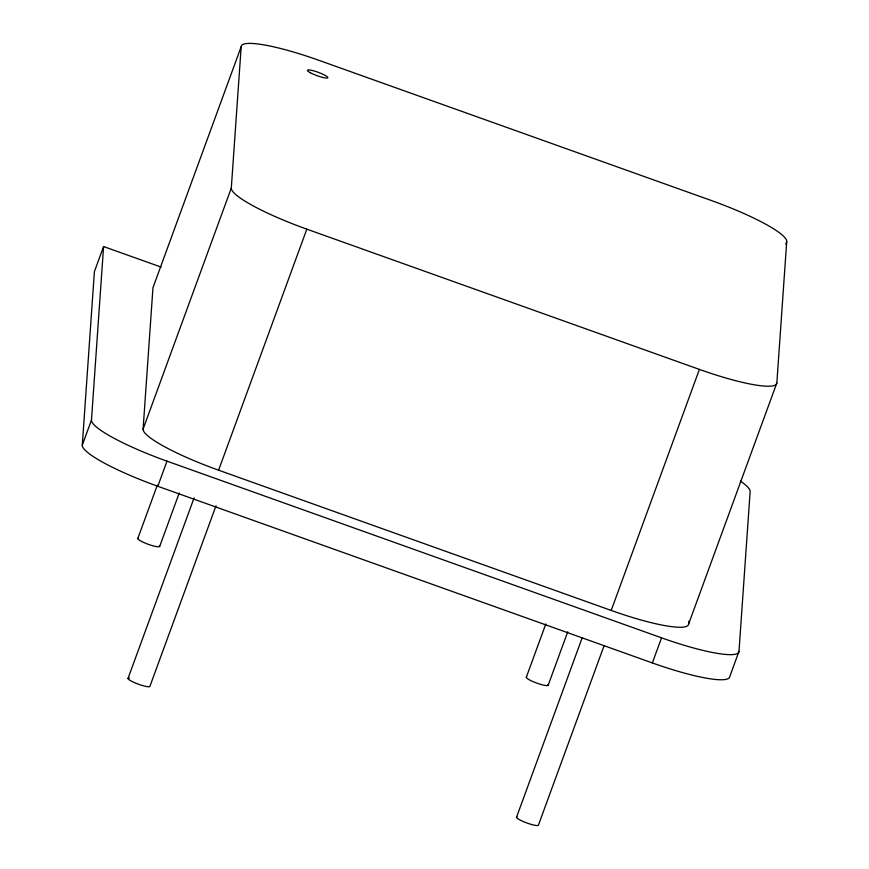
<?xml version="1.0" encoding="UTF-8"?>
<svg xmlns="http://www.w3.org/2000/svg" width="869" height="869" viewBox="0 0 869 869"><rect width="100%" height="100%" fill="white"/><g stroke="black" fill="none" stroke-linecap="round" stroke-linejoin="round"><path stroke-width="1.3" d="M740.377 481.078A81.295 13.274 20.1 0 1 750.143 491.626L738.987 651.381L729.797 676.495A81.295 13.274 20.1 0 1 652.358 662.938L157.8 486.271A81.295 13.274 20.1 0 1 82.283 445.178L94.395 271.649L103.585 246.546L161.069 267.076M82.283 445.178L91.473 420.064L103.585 246.546M143.092 429.101L152.966 287.704L241.18 46.676A81.295 13.274 20.1 0 1 318.619 60.222L711.2 200.467A81.295 13.274 20.1 0 1 786.717 241.56L776.843 382.957L688.639 623.985A81.295 13.274 20.1 0 1 611.2 610.44L218.608 470.194A81.295 13.274 20.1 0 1 143.092 429.101L231.306 188.062L241.18 46.676M688.639 623.985L688.824 621.292M137.78 538.541L157.322 485.152M157.8 486.271L166.989 461.157A81.295 13.274 20.1 0 1 91.473 420.064M159.7 546.373L179.242 492.984M128.015 678.461L194.069 497.948M218.608 470.194L306.822 229.155A81.295 13.274 20.1 0 1 231.306 188.062M216.001 505.78L149.935 686.293A11.655 1.901 20.1 0 1 135.999 683.273A11.655 1.901 20.1 0 1 129.546 678.005M526.288 677.331L545.83 623.942M548.209 685.163L567.75 631.774M516.523 817.251L582.111 638.009M611.2 610.44L699.404 369.412A81.295 13.274 20.1 0 0 776.843 382.957M604.042 645.841L538.443 825.083A11.655 1.901 20.1 0 1 525.919 822.617A11.655 1.901 20.1 0 1 516.925 816.882M785.793 244.102L786.717 241.56M652.358 662.938L661.548 637.835A81.295 13.274 20.1 0 0 738.987 651.381M306.822 229.155L699.404 369.412M166.989 461.157L661.548 637.835M159.364 545.732A11.655 1.901 20.1 0 1 148.61 544.428A11.655 1.901 20.1 0 1 138.193 538.161M547.872 684.522A11.655 1.901 20.1 0 1 537.118 683.219A11.655 1.901 20.1 0 1 526.701 676.951M310.352 72.724A10.841 1.771 20.1 0 0 327.472 77.993A10.841 1.771 20.1 0 0 315.143 71.28A10.841 1.771 20.1 0 0 310.352 72.724"/></g></svg>
